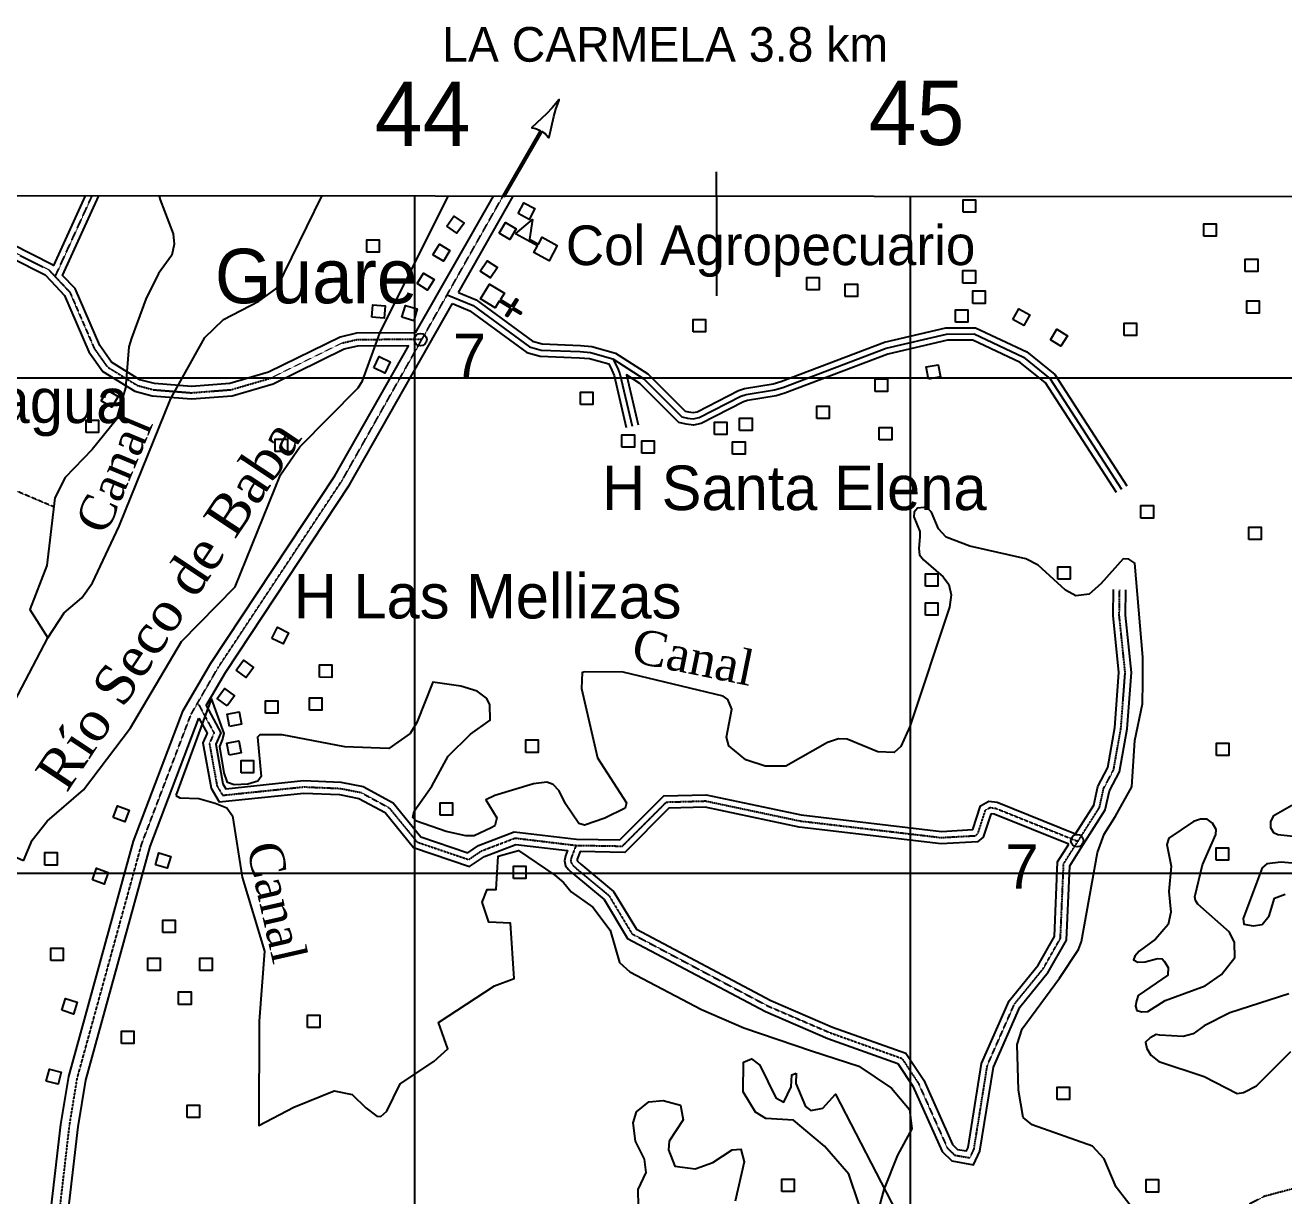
# Model space of a CAD drawing. Extents: x 638173 to 667318, y 9795622 to 9816401.
# Drawn here: x 643213 to 645754, y 9813349 to 9815712 of the extents above; entities that cross this region are included whole.
import ezdxf

# ---------------------------------------------------------------- set-up
doc = ezdxf.new("R2010")
doc.units = 0
doc.header["$MEASUREMENT"] = 0
doc.linetypes.add('DASHED', pattern=[0.75, 0.5, -0.25])
doc.linetypes.add('HIDDEN', pattern=[0.375, 0.25, -0.125])
for name, color, linetype in [('CAMINO2', 7, 'CONTINUOUS'), ('CAMINO4', 7, 'CONTINUOUS'), ('CAMINO5', 7, 'CONTINUOUS'), ('CAMINO6Y7', 7, 'CONTINUOUS'), ('CAUCECANALIZADO', 7, 'CONTINUOUS'), ('CUADRICULAUTM', 7, 'CONTINUOUS'), ('EDIFICACION', 7, 'CONTINUOUS'), ('INFORMACIONMARGI', 7, 'CONTINUOUS'), ('NOMBRESPOBLADOS', 7, 'CONTINUOUS'), ('NOMBRESPROPIOS', 7, 'CONTINUOUS'), ('PANTANOINUNDACIO', 7, 'CONTINUOUS'), ('PARALELACAMINO', 7, 'CONTINUOUS'), ('PROYECCION', 7, 'CONTINUOUS'), ('PUNTOALTURA', 7, 'CONTINUOUS'), ('RIOINTERMITENTE', 7, 'CONTINUOUS'), ('TEXTOAZUL', 7, 'CONTINUOUS'), ('VALORCUADRICULAR', 7, 'CONTINUOUS')]:
    doc.layers.add(name, color=color, linetype=linetype)
doc.styles.add('cotas', font='SWITZN.TTF')
doc.styles.add('escuelas', font='SWZCONLN.TTF')
doc.styles.add('poblados', font='SWZCONDN.TTF')
doc.styles.add('rios', font='TIMESI_0.TTF')

# ---------------------------------------------------------------- blocks, each defined once
blk = doc.blocks.new('DESVIA')
at = {"layer": 'INFORMACIONMARGI', "color": 7, "linetype": 'Continuous'}
blk.add_lwpolyline([(202.16, 3.49), (185.9, 7.39), (147.68, 19.11), (146.85, 19.12), (146.96, 18.1), (149.36, 11.75), (149.85, 9.42), (150.15, 6.9), (150.53, 1.31), (-0.62, 1.3), (-0.61, -2.71), (150.58, -2.7), (150.4, -6.92), (149.98, -11.09), (149.1, -14.21), (146.85, -20.1), (146.86, -20.87), (147.8, -20.89), (188.55, -8.04), (203.45, -4.27), (223.03, -0.96), (223.77, -0.5), (223.03, 0.07), (202.16, 3.49)], close=True, dxfattribs=at)
blk = doc.blocks.new('COTA')
at = {"layer": 'PUNTOALTURA', "color": 1, "linetype": 'Continuous'}
blk.add_circle((0, 0), 12.5, dxfattribs=at)
blk = doc.blocks.new('CASA')
at = {"layer": 'EDIFICACION', "color": 4, "linetype": 'Continuous'}
blk.add_lwpolyline([(-12.57, -13.81), (-12.57, 11.18), (12.43, 11.18), (12.43, -13.82), (-12.57, -13.81)], close=True, dxfattribs=at)
blk = doc.blocks.new('ESCUEL')
at = {"layer": 'EDIFICACION', "color": 6, "linetype": 'Continuous'}
blk.add_lwpolyline([(-0.55, 67.48), (41.45, 51.74), (3.45, 37.48), (3.45, 17.27), (18.98, 17.27), (18.98, -17.74), (-16.02, -17.73), (-16.02, 17.27), (-0.55, 17.27), (-0.55, 67.48)], close=True, dxfattribs=at)
blk = doc.blocks.new('IGLESI')
at = {"layer": 'EDIFICACION', "color": 30, "linetype": 'Continuous'}
blk.add_lwpolyline([(-1.58, 67.11), (2.41, 67.11), (2.42, 47.26), (20.38, 47.26), (20.38, 43.26), (2.42, 43.26), (2.42, 17.1), (17.95, 17.11), (17.95, -17.9), (-17.05, -17.89), (-17.05, 17.11), (-1.58, 17.11), (-1.58, 43.26), (-19.62, 43.26), (-19.61, 47.25), (-1.58, 47.25), (-1.58, 67.11)], close=True, dxfattribs=at)

msp = doc.modelspace()

# ---------------------------------------------------------------- linework, layer by layer
at = {"layer": 'CAMINO2', "color": 2, "linetype": 'DASHED'}
msp.add_lwpolyline([(643252.39, 9813055.73), (643302.7, 9813490.47), (643318.32, 9813586), (643448.59, 9814059.36), (643548.15, 9814320.64), (643602.5, 9814414.58), (643853.23, 9814793.03), (644014.45, 9815078), (644065.07, 9815167.48), (644177.5, 9815366.22)], dxfattribs=at)
at = {"layer": 'CAMINO4', "color": 2, "linetype": 'HIDDEN'}
msp.add_line((643273.81, 9815204.05), (643348.25, 9815366.8), dxfattribs=at)
for points in [[(643054.46, 9815321.83), (643261.07, 9815217.57), (643273.81, 9815204.05)], [(643273.81, 9815204.05), (643303.24, 9815172.84), (643352.78, 9815058.69), (643378.83, 9815021.99), (643439.9, 9814984.4), (643471.96, 9814975.72), (643548.86, 9814969.62), (643628.65, 9814975.81), (643709.1, 9814999.3), (643853.01, 9815070.07), (643883.22, 9815077.12), (644014.45, 9815078)], [(645338.1, 9814064.31), (645381.64, 9814132.73), (645389.96, 9814170.8), (645410.28, 9814208.92), (645424.94, 9814292.62), (645433.51, 9814405), (645421.56, 9814520.43), (645422.39, 9814572.1)], [(643561.53, 9814343.76), (643594.34, 9814282.99), (643585.06, 9814261.63), (643600.48, 9814176.07), (643611.68, 9814157.25), (643775.34, 9814174.23), (643848.86, 9814171.14), (643891.18, 9814162.86), (643947.73, 9814132.11), (644004.39, 9814062.75), (644108.42, 9814027.54), (644134.23, 9814045.05), (644202.1, 9814070.95), (644325.05, 9814056.19)], [(644325.05, 9814056.19), (644418.74, 9814054.66), (644507.34, 9814143.56), (644586.55, 9814145.81), (644777.35, 9814105.44), (645062.14, 9814071.93), (645130.84, 9814075.72), (645136.32, 9814080.11), (645151.64, 9814127.63), (645160.77, 9814132.5), (645171.94, 9814131.1), (645338.1, 9814064.31)], [(644325.05, 9814056.19), (644315.6, 9814031.54), (644314.35, 9814025.43), (644315.6, 9814020.2), (644319, 9814015.67), (644326.7, 9814008.65), (644391.37, 9813955.05), (644437.92, 9813877.74), (644712.7, 9813731.85), (644838.19, 9813677.92), (644982.86, 9813626.26), (645016.06, 9813575.98), (645074.5, 9813445.42), (645089.33, 9813430.95), (645120.16, 9813425.6), (645128.32, 9813442.83), (645155.39, 9813612.22), (645209.99, 9813735.89), (645268.01, 9813807.17), (645302.86, 9813868.52), (645309.28, 9814019.01), (645338.1, 9814064.31)]]:
    msp.add_lwpolyline(points, dxfattribs=at)
at = {"layer": 'CAMINO5', "color": 7, "linetype": 'Continuous'}
for points in [[(644065.07, 9815167.48), (644117.2, 9815146.06), (644231.3, 9815062.46), (644254.56, 9815055.64), (644333.1, 9815052.66), (644354.61, 9815050.88), (644399.55, 9815038.28)], [(644399.55, 9815038.28), (644461.8, 9814998.07), (644538.88, 9814921.15), (644549.83, 9814918.63), (644561.64, 9814917.06), (644573.86, 9814919.41), (644658.02, 9814962.6), (644668.3, 9814966.26), (644725.98, 9814975.57), (644742.3, 9814980.43), (644951.07, 9815059.47), (645073.17, 9815088.19), (645128.73, 9815088.43), (645228.14, 9815041.29), (645282.02, 9814997.84), (645426.32, 9814774.98)], [(644399.55, 9815038.28), (644408.93, 9815020.18), (644413.8, 9815008.08), (644438.39, 9814902.21)]]:
    msp.add_lwpolyline(points, dxfattribs=at)
at = {"layer": 'CAMINO6Y7', "color": 2, "linetype": 'HIDDEN'}
for points in [[(643270.87, 9814739.31), (643167.04, 9814783.24), (643072.59, 9814837.48), (643051.77, 9814858.69), (643062.59, 9814896.97), (643051.32, 9814922.79), (643024.04, 9814949.65), (642997.69, 9814997.26), (642961.97, 9815188.24), (642925.46, 9815283.57), (642903.81, 9815309.43)], [(646124.07, 9813515.95), (646101.31, 9813507.1), (646061.16, 9813478.02), (645980.84, 9813395.71), (645942.49, 9813369.35), (645907.32, 9813364.81), (645831.95, 9813372.69), (645791.01, 9813368.05), (645713.88, 9813347.58), (645636.2, 9813306.99), (645599.58, 9813298.95)]]:
    msp.add_lwpolyline(points, dxfattribs=at)
at = {"layer": 'CAUCECANALIZADO', "color": 132, "linetype": 'Continuous'}
msp.add_line((643589.5, 9814352.39), (643517.54, 9814157.14), dxfattribs=at)
for points in [[(643483.85, 9815366.72), (643485.64, 9815359.17), (643511.87, 9815290.2), (643514.11, 9815269.32), (643509.33, 9815247.37), (643482.52, 9815210.65), (643456.57, 9815158.35), (643427.62, 9815079.68), (643422.35, 9815062.26), (643415.79, 9814979.71), (643397.12, 9814914.71), (643348.67, 9814854.87), (643293.92, 9814798.72), (643273.01, 9814757.38), (643256.86, 9814621.01), (643222.65, 9814532.48), (643258.91, 9814475.12)], [(643258.91, 9814475.12), (643291.96, 9814525.46), (643327.88, 9814555.79), (643349.29, 9814586.27), (643402.72, 9814700.15), (643507.51, 9814957.72), (643575.76, 9815081.28), (643613.28, 9815117.75), (643684.71, 9815154.71), (643721.49, 9815180.46), (643811.98, 9815366.49)], [(645072.17, 9814678.13), (645056.88, 9814694.8), (645042.49, 9814728.77), (645035.5, 9814735.47), (645027.3, 9814738.12), (645014.43, 9814736.83), (645007.28, 9814728.6), (645007.02, 9814718.94), (645018.86, 9814689.29), (645018.81, 9814678.74), (645016.66, 9814655.63), (645018.51, 9814642.31), (645026.31, 9814632.51), (645066.26, 9814598.23), (645077.38, 9814582.75), (645082.04, 9814561.55), (645078.81, 9814537.03), (644998.86, 9814296.24), (644980.87, 9814255.69), (644967.16, 9814243.41), (644933.97, 9814244.91), (644872.15, 9814270.6), (644854.84, 9814271.45), (644832.47, 9814263.61), (644748.43, 9814215.94), (644706.68, 9814216.25), (644667.89, 9814228.78), (644633.75, 9814257.05), (644628.51, 9814274.42), (644639.28, 9814331.22), (644631.81, 9814350.53), (644622.27, 9814356.97), (644420.43, 9814405.67), (644343.07, 9814406.22), (644337.52, 9814405.2), (644336.04, 9814372.87), (644368.24, 9814232.76), (644427.17, 9814142.29), (644424.4, 9814131.42), (644383.08, 9814110.89), (644342.43, 9814097.27), (644330.82, 9814099.99), (644303.75, 9814140.32), (644291.23, 9814166.07), (644278.71, 9814179.34), (644266.38, 9814183.46), (644239.28, 9814180.23), (644161.15, 9814157.02), (644143.18, 9814148.25), (644165.42, 9814111.58), (644160.89, 9814095.66), (644153.71, 9814091.82), (644119.45, 9814075.57), (644102.8, 9814075.34), (644063.23, 9814084.27), (644003.08, 9814105.3), (643995.36, 9814112.18), (643998.09, 9814125.44), (644033.72, 9814175.49), (644066.89, 9814236.31), (644112.09, 9814280.47), (644151.84, 9814308.85), (644150.83, 9814340.41), (644144.12, 9814352.99), (644125.77, 9814367.62), (644092.55, 9814377.67), (644035.85, 9814385.87), (644003.95, 9814303.94), (643990.26, 9814282.07), (643947.33, 9814251.71), (643858.18, 9814255.11), (643731.94, 9814279.4), (643687.02, 9814278.96), (643682.03, 9814274.59), (643689.22, 9814195.37), (643682.82, 9814185.84), (643662.5, 9814179.84), (643635.02, 9814178.43), (643621.84, 9814183.37), (643614.61, 9814202.56), (643606.41, 9814255.39), (643611.68, 9814269.15), (643614.69, 9814282.22), (643589.5, 9814352.39)], [(645456.81, 9813312.76), (645415.26, 9813366.05), (645390.96, 9813423.6), (645367.33, 9813448.97), (645245.69, 9813492.09), (645227.77, 9813507.03), (645217.99, 9813562.09), (645215.38, 9813653.95), (645225.73, 9813685.83), (645300.64, 9813788.16), (645339.34, 9813845.88), (645345.4, 9813861.98), (645377.29, 9814041.7), (645391.09, 9814078.64), (645413.75, 9814115.12), (645447.13, 9814174.4), (645452.72, 9814268.1), (645468.28, 9814341.99), (645468.87, 9814386.28), (645469.28, 9814435.71), (645452.79, 9814625.48), (645441.01, 9814633.52), (645429.22, 9814634.52), (645384.44, 9814584.17), (645360.74, 9814563.43), (645333.58, 9814560.01), (645313.21, 9814571.31), (645257.77, 9814621.46), (645233.12, 9814634.52), (645119.72, 9814660.29), (645072.17, 9814678.13)], [(643209.71, 9814025.05), (643091.74, 9814078.21), (643122.27, 9814202.19), (643137.52, 9814245.21), (643258.91, 9814475.12)], [(643517.54, 9814157.14), (643525.24, 9814151.97), (643563.71, 9814150.92), (643596.62, 9814141.36), (643619.96, 9814132.18), (643631.92, 9814115.9), (643650.94, 9813991.69), (643696.42, 9813842.46), (643685.24, 9813701.68), (643685.04, 9813490.7), (643755.55, 9813527.75), (643837.03, 9813560.81), (643873.17, 9813553.15), (643900.93, 9813526.16), (643923.23, 9813509.53), (643931.31, 9813508.75), (643943.48, 9813519.68), (643970.35, 9813574.91), (644037.9, 9813619.89), (644066.33, 9813645.49), (644047.18, 9813698.7), (644160.83, 9813772.93), (644200.28, 9813787.35), (644192.99, 9813899.25), (644148.97, 9813901), (644135.74, 9813941.6), (644145.57, 9813967.03), (644163.8, 9813967.31), (644168.23, 9814034.63), (644208.88, 9814045.53), (644282.31, 9813995.87), (644300.02, 9813981.51), (644315.24, 9813962.21), (644359.2, 9813931.53), (644394.1, 9813884.86), (644412.9, 9813820.04), (644433.46, 9813800.7), (644578.3, 9813724.77), (644663.92, 9813687.8), (644800.28, 9813641.69), (644895.77, 9813610.33), (644961.87, 9813566.12), (644997.91, 9813523.06), (645002.98, 9813484.35), (644974.21, 9813430.67), (644946.04, 9813361.68), (644936.2, 9813324.59)]]:
    msp.add_lwpolyline(points, dxfattribs=at)
at = {"layer": 'CUADRICULAUTM', "color": 2, "linetype": 'Continuous'}
for points in [[(644000, 9796939.37), (644000, 9797000), (644000, 9798000), (644000, 9799000), (644000, 9800000), (644000, 9801000), (644000, 9802000), (644000, 9803000), (644000, 9804000), (644000, 9805000), (644000, 9806000), (644000, 9807000), (644000, 9808000), (644000, 9809000), (644000, 9810000), (644000, 9811000), (644000, 9812000), (644000, 9813000), (644000, 9814000), (644000, 9815366.34)], [(645000, 9796938.6), (645000, 9797000), (645000, 9798000), (645000, 9799000), (645000, 9800000), (645000, 9801000), (645000, 9802000), (645000, 9803000), (645000, 9804000), (645000, 9805000), (645000, 9806000), (645000, 9807000), (645000, 9808000), (645000, 9809000), (645000, 9810000), (645000, 9811000), (645000, 9812000), (645000, 9813000), (645000, 9814000), (645000, 9815365.63)], [(638803.08, 9815000), (639000, 9815000), (640000, 9815000), (641000, 9815000), (642000, 9815000), (643000, 9815000), (644000, 9815000), (645000, 9815000), (646000, 9815000), (647000, 9815000), (648000, 9815000), (649000, 9815000), (650000, 9815000), (651000, 9815000), (652000, 9815000), (653000, 9815000), (654000, 9815000), (655000, 9815000), (656000, 9815000)], [(638801.74, 9814000), (639000, 9814000), (640000, 9814000), (641000, 9814000), (642000, 9814000), (643000, 9814000), (644000, 9814000), (645000, 9814000), (646000, 9814000), (647000, 9814000), (648000, 9814000), (649000, 9814000), (650000, 9814000), (651000, 9814000), (652000, 9814000), (653000, 9814000), (654000, 9814000), (655000, 9814000), (656000, 9814000)]]:
    msp.add_lwpolyline(points, dxfattribs=at)
at = {"layer": 'PANTANOINUNDACIO', "color": 2, "linetype": 'Continuous'}
for points in [[(645770.19, 9814136.46), (645732.43, 9814115.16), (645726.86, 9814103.7), (645727.13, 9814092.51), (645732.97, 9814081.94), (645741.28, 9814078.26), (645815.99, 9814069.93)], [(645457.28, 9813723.2), (645467.39, 9813719.94), (645479, 9813720.99), (645514.28, 9813742.81), (645595.04, 9813772.58), (645628.11, 9813795.72), (645654.7, 9813830.16), (645653.89, 9813859.94), (645643.89, 9813880.99), (645580.11, 9813937.28), (645575.65, 9813944.61), (645574.12, 9813951.98), (645589.67, 9814016.85), (645616.44, 9814078.15), (645616.85, 9814088.49), (645609.55, 9814101.3), (645599.29, 9814108.88), (645585.42, 9814108.75), (645571.13, 9814104.38), (645521.62, 9814070.87), (645517.83, 9814057.94), (645526.58, 9814014.27), (645521.44, 9813962.86), (645525.36, 9813921.57), (645520.07, 9813896.73), (645494.82, 9813867.07), (645461.5, 9813842.63), (645452.72, 9813832.86), (645450.46, 9813825.04), (645459.01, 9813820.29), (645473.84, 9813821.43), (645498.97, 9813827.7), (645507.9, 9813827.28), (645512.21, 9813822.45), (645520.59, 9813809.63), (645519.86, 9813794.05), (645459.52, 9813753.23), (645456.21, 9813742.3), (645454.12, 9813731.82), (645457.28, 9813723.2)], [(645829.86, 9814015.03), (645748.35, 9814022.6), (645719.68, 9814018.64), (645709.9, 9814010.99), (645671.86, 9813908.85), (645673.01, 9813896.85), (645691.51, 9813893.57), (645710.16, 9813896.18)], [(645710.16, 9813896.18), (645724.17, 9813913.7), (645734.8, 9813949.34), (645756.58, 9813957.96)], [(645763.97, 9813756.7), (645644.46, 9813718.43), (645592.97, 9813691.79), (645570.76, 9813675.92), (645550.48, 9813670.37), (645503.4, 9813673.41), (645496.02, 9813674.52), (645484.15, 9813667.54), (645474.72, 9813658.75), (645477.06, 9813646.24), (645485.55, 9813632.6), (645501.27, 9813620.28), (645592.62, 9813589.43), (645659.63, 9813555.34), (645672.52, 9813557.33), (645698.35, 9813570.9), (645767.56, 9813640.35)], [(644896.61, 9813331.01), (644875.6, 9813392.32), (644826.87, 9813449.02), (644764.22, 9813501.73), (644708.22, 9813504.97), (644687.43, 9813517.41), (644662.29, 9813559.07), (644663.29, 9813618.8), (644679.25, 9813625.59), (644696.07, 9813612.3), (644728.18, 9813546.82), (644744.78, 9813537.65), (644759.46, 9813568.72), (644760.71, 9813592.99), (644769.1, 9813596.71)], [(644769.1, 9813596.71), (644768.91, 9813575.37), (644788.51, 9813529.25), (644798.68, 9813521.05), (644822.94, 9813526.01), (644848.76, 9813553.84), (644971.9, 9813315.75)], [(644451.36, 9813327.84), (644450.4, 9813361.36), (644466.84, 9813396.14), (644462.95, 9813422.91), (644445.2, 9813459.51), (644440.43, 9813495.9), (644446.97, 9813518.53), (644471.93, 9813538.28), (644500.95, 9813541.21), (644536.06, 9813531.79), (644541, 9813502.05), (644513.13, 9813459.45), (644511.63, 9813441.38), (644524.67, 9813408.83), (644565.72, 9813403.09), (644600.99, 9813415.8), (644640.35, 9813441.59), (644657.69, 9813443.14), (644664.29, 9813417.71), (644646.07, 9813337.87)]]:
    msp.add_lwpolyline(points, dxfattribs=at)
at = {"layer": 'PARALELACAMINO', "color": 7, "linetype": 'Continuous'}
for p, q in [((644001.36, 9815090.41), (644158.56, 9815366.23)), ((644087.59, 9815171.74), (644198.22, 9815366.2))]:
    msp.add_line(p, q, dxfattribs=at)
for points in [[(643334.29, 9815366.81), (643270.16, 9815226.14), (643268.66, 9815227.74), (643061.18, 9815332.44), (643023.17, 9815367.03)], [(644001.36, 9815090.41), (643881.74, 9815089.61), (643848.78, 9815081.92), (643704.56, 9815011), (643626.39, 9814988.17), (643548.87, 9814982.16), (643474.11, 9814988.09), (643444.91, 9814995.99), (643387.55, 9815031.3), (643363.73, 9815064.86), (643313.84, 9815179.82), (643288.68, 9815206.5), (643362.02, 9815366.79)], [(642632.03, 9814799.73), (642654.5, 9814805), (642714.09, 9814830.55), (642741.04, 9814856.82), (642829.48, 9815038.24), (642864.52, 9815172.27), (642904.72, 9815292.19), (642927.51, 9815316.31), (642939.02, 9815321.52), (643005.97, 9815321.18), (643050.06, 9815310.05), (643253.48, 9815207.4), (643264.72, 9815195.47), (643292.64, 9815165.86), (643341.83, 9815052.52), (643370.11, 9815012.68), (643434.89, 9814972.81), (643469.81, 9814963.35), (643548.85, 9814957.08), (643630.91, 9814963.45), (643713.64, 9814987.6), (643857.24, 9815058.22), (643884.7, 9815064.63), (643987.58, 9815065.32)], [(644087.59, 9815171.74), (644123.36, 9815157.04), (644236.92, 9815073.84), (644256.59, 9815068.07), (644333.85, 9815065.14), (644356.84, 9815063.24), (644404.73, 9815049.81), (644469.69, 9815007.85), (644545.17, 9814932.53), (644552.06, 9814930.94), (644561.27, 9814929.72), (644569.74, 9814931.35), (644653.05, 9814974.1), (644665.18, 9814978.42), (644723.19, 9814987.78), (644738.3, 9814992.28), (644947.41, 9815071.45), (645071.69, 9815100.68), (645131.52, 9815100.94), (645234.83, 9815051.95), (645291.42, 9815006.31), (645436.81, 9814781.77)], [(643578.64, 9814338.39), (643617.38, 9814405.36), (643868.15, 9814783.87), (644075.64, 9815149.63)], [(644075.64, 9815149.63), (644111.04, 9815135.08), (644225.68, 9815051.08), (644252.53, 9815043.21), (644332.35, 9815040.18), (644352.38, 9815038.52), (644390.95, 9815027.7), (644397.56, 9815014.96), (644401.84, 9815004.31), (644426.21, 9814899.38)], [(643234.95, 9813057.26), (643285.36, 9813492.89), (643301.2, 9813589.74), (643431.94, 9814064.81), (643532.3, 9814328.19), (643587.62, 9814423.8), (643838.31, 9814802.19), (643987.58, 9815065.32)], [(645415.83, 9814768.19), (645272.62, 9814989.37), (645221.45, 9815030.63), (645125.94, 9815075.92), (645074.65, 9815075.7), (644954.73, 9815047.49), (644746.3, 9814968.58), (644728.77, 9814963.36), (644671.42, 9814954.1), (644662.99, 9814951.1), (644577.98, 9814907.47), (644562.01, 9814904.4), (644547.6, 9814906.32), (644532.59, 9814909.77), (644453.91, 9814988.29), (644427.23, 9815005.52), (644450.57, 9814905.04)], [(643563.95, 9814312.96), (643580.45, 9814282.4), (643572.09, 9814263.14), (643588.58, 9814171.62), (643605.02, 9814143.99), (643775.72, 9814161.7), (643847.39, 9814158.69), (643886.9, 9814150.96), (643939.6, 9814122.3), (643996.98, 9814052.06), (644110.3, 9814013.71), (644140.04, 9814033.89), (644203.67, 9814058.17), (644307.64, 9814045.69), (644303.56, 9814035.05), (644301.55, 9814025.22), (644304.05, 9814014.77), (644309.71, 9814007.23), (644318.5, 9813999.21), (644381.76, 9813946.78), (644429, 9813868.32), (644707.29, 9813720.57), (644833.62, 9813666.28), (644974.73, 9813615.89), (645005.07, 9813569.94), (645064.06, 9813438.14), (645083.37, 9813419.3), (645127.39, 9813411.66), (645140.38, 9813439.09), (645167.48, 9813608.65), (645220.75, 9813729.3), (645278.36, 9813800.09), (645315.22, 9813864.97), (645321.63, 9814015.13), (645348.65, 9814057.6), (645393.38, 9814127.89), (645401.8, 9814166.44), (645422.25, 9814204.8), (645437.36, 9814291.06), (645446.06, 9814405.17), (645434.07, 9814520.98), (645434.89, 9814571.9)], [(643578.64, 9814338.39), (643608.23, 9814283.58), (643598.03, 9814260.12), (643612.38, 9814180.52), (643618.34, 9814170.51), (643774.96, 9814186.76), (643850.33, 9814183.59), (643895.46, 9814174.76), (643955.86, 9814141.92), (644011.8, 9814073.44), (644106.54, 9814041.37), (644128.42, 9814056.21), (644200.53, 9814083.73), (644325.88, 9814068.68), (644413.63, 9814067.25), (644502, 9814155.91), (644587.68, 9814158.35), (644779.38, 9814117.79), (645062.53, 9814084.47), (645125.72, 9814087.96), (645141.29, 9814136.28), (645158.39, 9814145.4), (645175.1, 9814143.3), (645333.13, 9814079.78), (645369.9, 9814137.57), (645378.12, 9814175.16), (645398.31, 9814213.04), (645412.52, 9814294.18), (645420.96, 9814404.83), (645409.05, 9814519.88), (645409.89, 9814572.3)], [(643270.05, 9813056.17), (643320.04, 9813488.05), (643335.44, 9813582.26), (643465.24, 9814053.91), (643563.95, 9814312.96)], [(645319.47, 9814058.32), (645168.78, 9814118.9), (645163.15, 9814119.6), (645161.99, 9814118.98), (645147.07, 9814072.7), (645135.53, 9814063.46), (645061.75, 9814059.39), (644775.32, 9814093.09), (644585.42, 9814133.27), (644512.68, 9814131.21), (644423.85, 9814042.07), (644333.59, 9814043.54), (644327.64, 9814028.03), (644327.15, 9814025.63), (644328.29, 9814024.11), (644334.9, 9814018.09), (644400.98, 9813963.32), (644446.84, 9813887.16), (644718.11, 9813743.13), (644842.76, 9813689.56), (644990.99, 9813636.63), (645027.05, 9813582.02), (645084.94, 9813452.7), (645095.29, 9813442.6), (645112.93, 9813439.54), (645116.26, 9813446.57), (645143.3, 9813615.79), (645199.23, 9813742.48), (645257.66, 9813814.25), (645290.5, 9813872.07), (645296.93, 9814022.89), (645319.47, 9814058.32)]]:
    msp.add_lwpolyline(points, dxfattribs=at)
at = {"layer": 'PROYECCION', "color": 7, "linetype": 'Continuous'}
for q in [(644608.93, 9815415.57), (644608.74, 9815165.57)]:
    msp.add_line((644608.89, 9815365.57), q, dxfattribs=at)
msp.add_lwpolyline([(638790.96, 9796943.41), (666604.83, 9796921.85), (666619.7, 9815350.33), (638803.33, 9815370.02)], close=True, dxfattribs=at)
at = {"layer": 'RIOINTERMITENTE', "color": 132, "linetype": 'Continuous'}
msp.add_lwpolyline([(643209.71, 9814025.05), (643227.14, 9814066.85), (643257.83, 9814105.2), (643331.18, 9814168.06), (643426.09, 9814293.12), (643528.73, 9814467.92), (643637.03, 9814577.84), (643728.89, 9814804.09), (643767.71, 9814860.22), (643885.31, 9814979.64), (643893.77, 9814993.41), (643929.14, 9815089.88), (644066.93, 9815366.29)], dxfattribs=at)

# ---------------------------------------------------------------- block references
at = {"layer": 'EDIFICACION', "color": 4, "linetype": 'Continuous'}
for p, xscale, yscale, rotation in [((644225.78, 9815337.54), 0.9999998399386765, 0.9999998399386765, 332.3629269296199), ((644082.38, 9815309.9), 0.9999997757428356, 0.9999997757428356, 324.6050553433099), ((644187.88, 9815297.42), 1.000000432825726, 1.000000432825726, 328.9714978484678), ((644054.22, 9815253.6), 1.00000005552218, 1.00000005552218, 328.9948337150298), ((644149.85, 9815219.72), 0.9999972754520245, 0.9999972754520245, 326.5320025772514), ((644022.27, 9815195.13), 0.9999998318721837, 0.9999998318721837, 328.2168513980324), ((643926.43, 9815134.97), 0.9999996806037458, 0.9999996806037458, 354.9489816848496), ((643989.49, 9815131.71), 1.000000808643768, 1.000000808643768, 343.6862849730013), ((645224.63, 9815123.27), 0.9999999013155781, 0.9999999013155781, 331.3298125137988), ((645300.63, 9815081.69), 1.000000086844885, 1.000000086844885, 328.2720851324505), ((643933.99, 9815027.1), 0.9999978874551843, 0.9999978874551843, 334.5813224519708), ((645046.08, 9815012.99), 0.999998275005311, 0.999998275005311, 10.5038946629957), ((643384.56, 9814958.7), 1.00000081029176, 1.00000081029176, 328.8041653859341), ((643728.65, 9814480.72), 0.9999980031618708, 0.9999980031618708, 334.0555387399985), ((643657.48, 9814413.47), 1.000002086009891, 1.000002086009891, 324.4623222080256), ((643617.21, 9814355.97), 1.000000073812731, 1.000000073812731, 53.74621963659291), ((643635.22, 9814312.2), 0.9999997652260363, 0.9999997652260363, 10.31832948482728), ((643634.51, 9814253.89), 0.9999997847417461, 0.9999997847417461, 11.31631609003593), ((643407.35, 9814121.05), 1.000000974483748, 1.000000974483748, 339.5559352316064), ((643491.94, 9814026.62), 0.999999071680831, 0.999999071680831, 343.5419216638369), ((643365.42, 9813995.3), 1.000001834864939, 1.000001834864939, 340.5057984968371), ((643303.18, 9813732.73), 1.000000546146866, 1.000000546146866, 342.233200378331), ((643271.29, 9813590.63), 1.000001404099808, 1.000001404099808, 345.1336332786632)]:
    msp.add_blockref('CASA', p, dxfattribs=dict(at, xscale=xscale, yscale=yscale, rotation=rotation))
for p in [(645118.72, 9815347.92), (645604.8, 9815299.29), (643915.53, 9815267.02), (645688.54, 9815227.94), (645118.69, 9815204.94), (644803.47, 9815191.31), (644880.98, 9815177.63), (645138.45, 9815163.9), (645103.49, 9815125.91), (645691.51, 9815144.15), (644573.98, 9815106.2), (645443.86, 9815099.06), (644941.4, 9814986.32), (644346.89, 9814959.61), (644823.39, 9814931.32), (643349.08, 9814903.23), (644617.02, 9814898.98), (644667.93, 9814907.34), (644430.35, 9814873.67), (644949.78, 9814888.52), (643730.45, 9814864.96), (644470.63, 9814861.51), (644653.76, 9814859.23), (645477.9, 9814730.61), (645695.45, 9814687.21), (645042.93, 9814592.85), (645310.2, 9814607.11), (645042.69, 9814534.58), (643819.78, 9814409.12), (643711.08, 9814336.66), (643799.85, 9814342.71), (644236.14, 9814257.67), (645630.26, 9814251.3), (643661.82, 9814216.27), (644063.23, 9814131.05), (643265.45, 9814030.35), (645629.42, 9814040.03), (644211.35, 9814002.79), (643503.81, 9813894.28), (643277.4, 9813837.31), (643473.03, 9813817.18), (643578.43, 9813817.14), (643535.56, 9813749.12), (643795.61, 9813702.22), (643420.42, 9813670.33), (645309.01, 9813556.91), (643552.76, 9813520.75), (644753.11, 9813371.61), (645488.5, 9813370.3)]:
    msp.add_blockref('CASA', p, dxfattribs=at)
at = {"layer": 'EDIFICACION', "color": 6, "linetype": 'Continuous', "xscale": 0.9999994964946735, "yscale": 0.9999994964946735, "rotation": 61.44741565643219}
msp.add_blockref('ESCUEL', (644262.66, 9815258.41), dxfattribs=at)
at = {"layer": 'EDIFICACION', "color": 30, "linetype": 'Continuous', "xscale": 0.9999986772029282, "yscale": 0.9999986772029282, "rotation": 238.6558195344944}
msp.add_blockref('IGLESI', (644156.9, 9815165.26), dxfattribs=at)
at = {"layer": 'INFORMACIONMARGI', "color": 7, "linetype": 'Continuous', "xscale": 0.9999993881607641, "yscale": 0.9999993881607641, "rotation": 59.882223328613}
msp.add_blockref('DESVIA', (644178.54, 9815367.87), dxfattribs=at)
at = {"layer": 'PUNTOALTURA', "color": 1, "linetype": 'Continuous'}
for p in [(644011.17, 9815076.8), (645336.59, 9814065.6)]:
    msp.add_blockref('COTA', p, dxfattribs=at)

# ---------------------------------------------------------------- texts
at = {"layer": 'INFORMACIONMARGI', "color": 7, "linetype": 'Continuous', "style": 'poblados'}
msp.add_text('LA CARMELA 3.8 km', height=70, dxfattribs=at).set_placement((644054.87, 9815637.78))
at = {"layer": 'NOMBRESPOBLADOS', "color": 7, "linetype": 'Continuous', "style": 'poblados'}
msp.add_text('Guare', height=110, dxfattribs=at).set_placement((643596.1, 9815150.28))
at = {"layer": 'NOMBRESPROPIOS', "color": 6, "linetype": 'Continuous', "style": 'escuelas'}
for s, height, p in [('Col Agropecuario', 80, (644304.5, 9815227.24)), ('H La Jagua', 90, (642807.84, 9814908.54)), ('H Santa Elena', 90, (644377.54, 9814732.78)), ('H Las Mellizas', 90, (643755.39, 9814514.15))]:
    msp.add_text(s, height=height, dxfattribs=at).set_placement(p)
at = {"layer": 'PUNTOALTURA', "color": 7, "linetype": 'Continuous', "style": 'cotas'}
for p in [(644076.71, 9814999.08), (645191.7, 9813968.47)]:
    msp.add_text('7', height=90, dxfattribs=at).set_placement(p)
at = {"layer": 'TEXTOAZUL', "color": 4, "linetype": 'Continuous', "style": 'rios'}
for rotation, p in [(67.28024, (643377.08, 9814680.28)), (348.47955, (644433.96, 9814426.93)), (282.79051, (643659.62, 9814054.31))]:
    msp.add_text('Canal', height=70, rotation=rotation, dxfattribs=at).set_placement(p)
at = {"layer": 'TEXTOAZUL', "color": 5, "linetype": 'Continuous', "style": 'rios'}
msp.add_text('R%%237o Seco de Baba ', height=80, rotation=56.43693, dxfattribs=at).set_placement((643296.95, 9814160.6))
at = {"layer": 'VALORCUADRICULAR', "color": 6, "linetype": 'Continuous', "style": 'poblados'}
for s, p in [('44', (643918.82, 9815467.5)), ('45', (644915.72, 9815469.62))]:
    msp.add_text(s, height=130, dxfattribs=at).set_placement(p)

doc.saveas('drawing.dxf')
